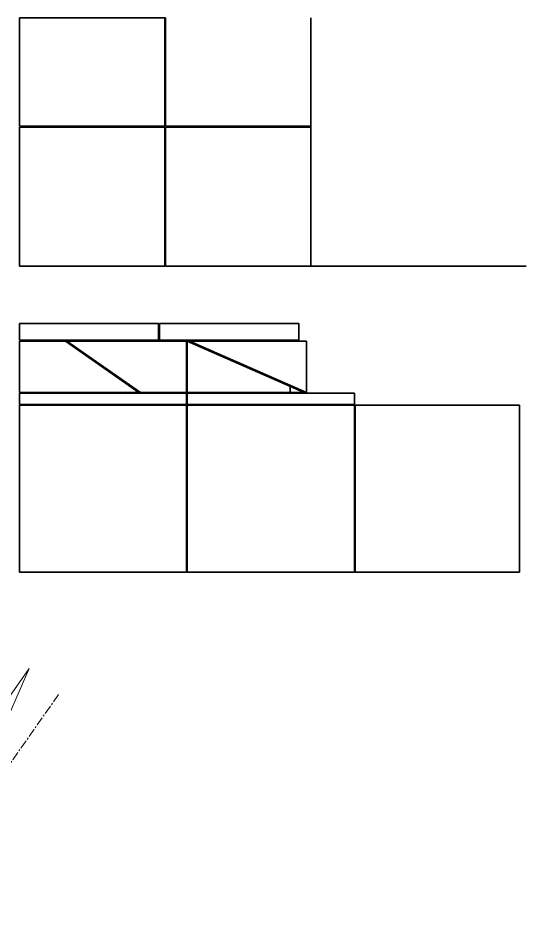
# Model space of a CAD drawing. Header units: millimetres. Extents: x -1420 to 3820, y -1530 to 1893.
# Drawn here: x 1994 to 3820, y -1315 to 1893 of the extents above; entities that cross this region are included whole.
import ezdxf

# ---------------------------------------------------------------- set-up
doc = ezdxf.new("R2010")
doc.units = ezdxf.units.MM
doc.linetypes.add('CENTER', pattern=[50.8, 31.75, -6.35, 6.35, -6.35])
for name, color, linetype, lineweight in [('AUX', 1, 'CONTINUOUS', 18), ('CENTER', 7, 'CENTER', 18), ('CONTOUR', 7, 'CONTINUOUS', 35)]:
    doc.layers.add(name, color=color, linetype=linetype, lineweight=lineweight)

msp = doc.modelspace()

# ---------------------------------------------------------------- linework, layer by layer
at = {"layer": 'AUX'}
for p, q in [((2034.8, -446.3), (1637.3, -1014.1)), ((1752.1, -1094.5), (2034.8, -446.3))]:
    msp.add_line(p, q, dxfattribs=at)
at = {"layer": 'CENTER'}
msp.add_line((1597.6, -1315.3), (2141.1, -538.8), dxfattribs=at)
at = {"layer": 'CONTOUR'}
for p, q in [((2000, 1893), (2525, 1893)), ((2000, 1503), (2000, 1893)), ((2522, 1503), (2522, 1893)), ((2525, 1503), (2525, 1893)), ((3047, 1000), (3047, 1893)), ((2000, 1503), (2522, 1503)), ((2000, 1000), (2000, 1500)), ((2000, 1500), (2522, 1500)), ((2522, 1000), (2522, 1500)), ((2525, 1503), (3047, 1503)), ((2525, 1000), (2525, 1500)), ((2525, 1500), (3047, 1500)), ((2000, 1000), (2522, 1000)), ((2525, 1000), (3820, 1000)), ((2000, 794), (2000, 734)), ((2000, 794), (2500, 794)), ((2500, 794), (2500, 734)), ((2503, 794), (3003, 794)), ((2503, 794), (2503, 734)), ((3003, 794), (3003, 734)), ((2000, 734), (2500, 734)), ((2000, 731), (2000, 546)), ((2000, 731), (2600, 731)), ((2180, 724.5), (2180, 731)), ((2503, 734), (3003, 734)), ((2600, 546), (2600, 731)), ((2603, 546), (2603, 731)), ((2611, 731), (2603, 731)), ((2611, 731), (3031, 731)), ((3031, 546), (3031, 731)), ((2000, 546), (2429.3, 546)), ((2420, 552.5), (2420, 546)), ((2429.3, 546), (2435, 546)), ((2600, 546), (2435, 546)), ((2603, 546), (3031, 546)), ((2000, 543), (2600, 543)), ((2000, 503), (2000, 543)), ((2600, 503), (2600, 543)), ((2603, 543), (3203, 543)), ((2603, 503), (2603, 543)), ((3203, 503), (3203, 543)), ((2000, 503), (2600, 503)), ((2000, -100), (2000, 500)), ((2000, 500), (2600, 500)), ((2600, 500), (2600, -100)), ((2603, 503), (3203, 503)), ((2603, 500), (3203, 500)), ((2603, 500), (2603, -100)), ((3203, 500), (3203, -100)), ((3206, 500), (3206, -100)), ((3206, 500), (3796, 500)), ((3796, 500), (3796, -100)), ((2600, -100), (2000, -100)), ((3203, -100), (2603, -100)), ((3206, -100), (3796, -100))]:
    msp.add_line(p, q, dxfattribs=at)
at = {"layer": 'CONTOUR', "color": 2}
for p, q in [((2165, 731), (2429.3, 546)), ((2435, 546), (2170.7, 731)), ((2603, 731), (3023, 546)), ((2611, 731), (3031, 546)), ((2973, 546), (2973, 568))]:
    msp.add_line(p, q, dxfattribs=at)

doc.saveas('drawing.dxf')
